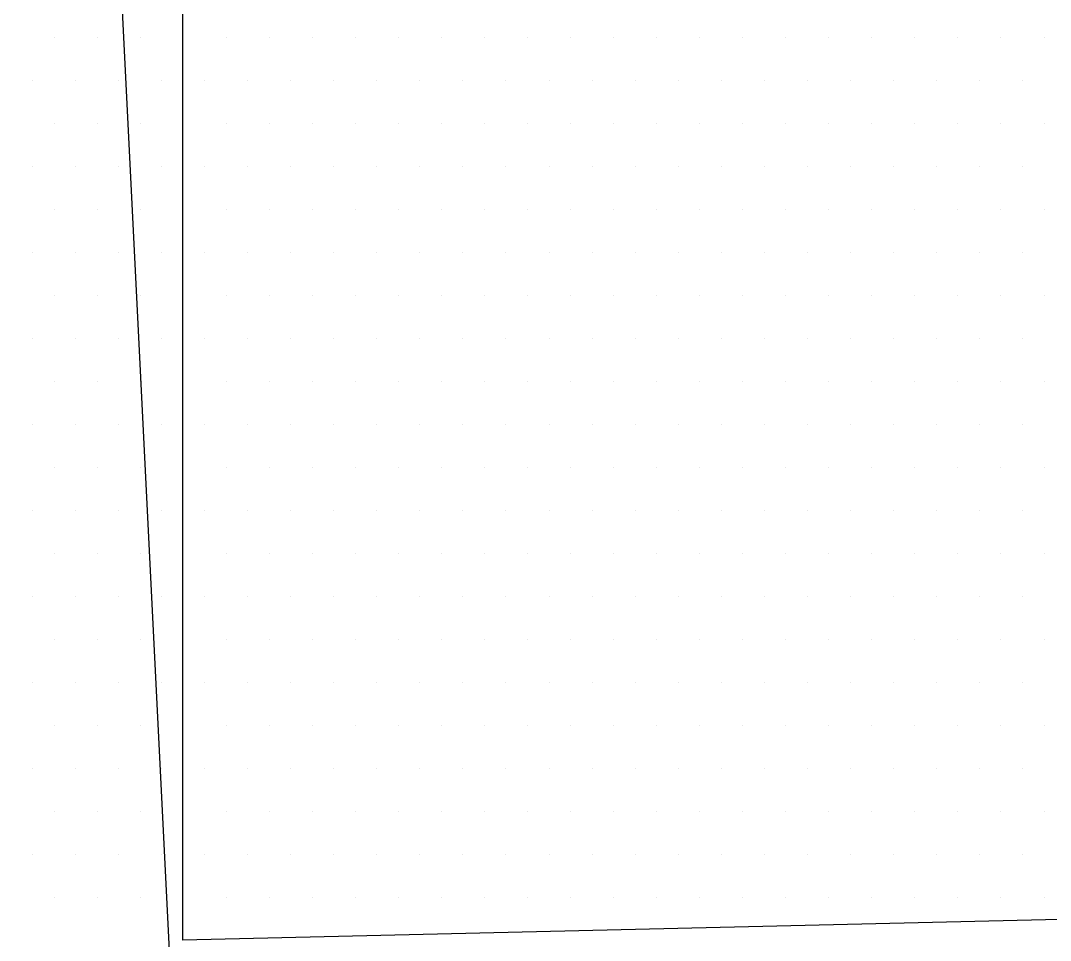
# Model space of a CAD drawing. Header units: millimetres. Extents: x 43168.9 to 43194.6, y -25545.1 to -25543.4.
# Drawn here: x 43171.5096 to 43171.6008, y -25544.7262 to -25544.6447 of the extents above; entities that cross this region are included whole.
import ezdxf

# ---------------------------------------------------------------- set-up
doc = ezdxf.new("R2010")
doc.units = ezdxf.units.MM
doc.header["$LTSCALE"] = 200
doc.linetypes.add('DASHDOT', pattern=[1, 0.5, -0.25, 0, -0.25])
doc.layers.add('cim_sgh', color=7, linetype='Continuous', true_color=0x248f00)
doc.layers.add('vaziyet-01_sgh', color=33, linetype='Continuous')
doc.layers.add('yapi-yaklasma_sgh', color=41, linetype='DASHDOT')

msp = doc.modelspace()

# ---------------------------------------------------------------- linework, layer by layer
at = {"layer": 'cim_sgh'}
for p, q in [((43171.51259, -25544.64616), (43171.51259, -25544.64616)), ((43171.5164, -25544.64616), (43171.5164, -25544.64616)), ((43171.52021, -25544.64616), (43171.52021, -25544.64616)), ((43171.52402, -25544.64616), (43171.52402, -25544.64616)), ((43171.52783, -25544.64616), (43171.52783, -25544.64616)), ((43171.53164, -25544.64616), (43171.53164, -25544.64616)), ((43171.53545, -25544.64616), (43171.53545, -25544.64616)), ((43171.53926, -25544.64616), (43171.53926, -25544.64616)), ((43171.54307, -25544.64616), (43171.54307, -25544.64616)), ((43171.54688, -25544.64616), (43171.54688, -25544.64616)), ((43171.55069, -25544.64616), (43171.55069, -25544.64616)), ((43171.5545, -25544.64616), (43171.5545, -25544.64616)), ((43171.55831, -25544.64616), (43171.55831, -25544.64616)), ((43171.56212, -25544.64616), (43171.56212, -25544.64616)), ((43171.56593, -25544.64616), (43171.56593, -25544.64616)), ((43171.56974, -25544.64616), (43171.56974, -25544.64616)), ((43171.57355, -25544.64616), (43171.57355, -25544.64616)), ((43171.57736, -25544.64616), (43171.57736, -25544.64616)), ((43171.58117, -25544.64616), (43171.58117, -25544.64616)), ((43171.58498, -25544.64616), (43171.58498, -25544.64616)), ((43171.58879, -25544.64616), (43171.58879, -25544.64616)), ((43171.5926, -25544.64616), (43171.5926, -25544.64616)), ((43171.59641, -25544.64616), (43171.59641, -25544.64616)), ((43171.60022, -25544.64616), (43171.60022, -25544.64616)), ((43171.510685, -25544.64997), (43171.510685, -25544.64997)), ((43171.514495, -25544.64997), (43171.514495, -25544.64997)), ((43171.518305, -25544.64997), (43171.518305, -25544.64997)), ((43171.522115, -25544.64997), (43171.522115, -25544.64997)), ((43171.525925, -25544.64997), (43171.525925, -25544.64997)), ((43171.529735, -25544.64997), (43171.529735, -25544.64997)), ((43171.533545, -25544.64997), (43171.533545, -25544.64997)), ((43171.537355, -25544.64997), (43171.537355, -25544.64997)), ((43171.541165, -25544.64997), (43171.541165, -25544.64997)), ((43171.544975, -25544.64997), (43171.544975, -25544.64997)), ((43171.548785, -25544.64997), (43171.548785, -25544.64997)), ((43171.552595, -25544.64997), (43171.552595, -25544.64997)), ((43171.556405, -25544.64997), (43171.556405, -25544.64997)), ((43171.560215, -25544.64997), (43171.560215, -25544.64997)), ((43171.564025, -25544.64997), (43171.564025, -25544.64997)), ((43171.567835, -25544.64997), (43171.567835, -25544.64997)), ((43171.571645, -25544.64997), (43171.571645, -25544.64997)), ((43171.575455, -25544.64997), (43171.575455, -25544.64997)), ((43171.579265, -25544.64997), (43171.579265, -25544.64997)), ((43171.583075, -25544.64997), (43171.583075, -25544.64997)), ((43171.586885, -25544.64997), (43171.586885, -25544.64997)), ((43171.590695, -25544.64997), (43171.590695, -25544.64997)), ((43171.594505, -25544.64997), (43171.594505, -25544.64997)), ((43171.598315, -25544.64997), (43171.598315, -25544.64997)), ((43171.51259, -25544.65378), (43171.51259, -25544.65378)), ((43171.5164, -25544.65378), (43171.5164, -25544.65378)), ((43171.52021, -25544.65378), (43171.52021, -25544.65378)), ((43171.52402, -25544.65378), (43171.52402, -25544.65378)), ((43171.52783, -25544.65378), (43171.52783, -25544.65378)), ((43171.53164, -25544.65378), (43171.53164, -25544.65378)), ((43171.53545, -25544.65378), (43171.53545, -25544.65378)), ((43171.53926, -25544.65378), (43171.53926, -25544.65378)), ((43171.54307, -25544.65378), (43171.54307, -25544.65378)), ((43171.54688, -25544.65378), (43171.54688, -25544.65378)), ((43171.55069, -25544.65378), (43171.55069, -25544.65378)), ((43171.5545, -25544.65378), (43171.5545, -25544.65378)), ((43171.55831, -25544.65378), (43171.55831, -25544.65378)), ((43171.56212, -25544.65378), (43171.56212, -25544.65378)), ((43171.56593, -25544.65378), (43171.56593, -25544.65378)), ((43171.56974, -25544.65378), (43171.56974, -25544.65378)), ((43171.57355, -25544.65378), (43171.57355, -25544.65378)), ((43171.57736, -25544.65378), (43171.57736, -25544.65378)), ((43171.58117, -25544.65378), (43171.58117, -25544.65378)), ((43171.58498, -25544.65378), (43171.58498, -25544.65378)), ((43171.58879, -25544.65378), (43171.58879, -25544.65378)), ((43171.5926, -25544.65378), (43171.5926, -25544.65378)), ((43171.59641, -25544.65378), (43171.59641, -25544.65378)), ((43171.60022, -25544.65378), (43171.60022, -25544.65378)), ((43171.510685, -25544.65759), (43171.510685, -25544.65759)), ((43171.514495, -25544.65759), (43171.514495, -25544.65759)), ((43171.518305, -25544.65759), (43171.518305, -25544.65759)), ((43171.522115, -25544.65759), (43171.522115, -25544.65759)), ((43171.525925, -25544.65759), (43171.525925, -25544.65759)), ((43171.529735, -25544.65759), (43171.529735, -25544.65759)), ((43171.533545, -25544.65759), (43171.533545, -25544.65759)), ((43171.537355, -25544.65759), (43171.537355, -25544.65759)), ((43171.541165, -25544.65759), (43171.541165, -25544.65759)), ((43171.544975, -25544.65759), (43171.544975, -25544.65759)), ((43171.548785, -25544.65759), (43171.548785, -25544.65759)), ((43171.552595, -25544.65759), (43171.552595, -25544.65759)), ((43171.556405, -25544.65759), (43171.556405, -25544.65759)), ((43171.560215, -25544.65759), (43171.560215, -25544.65759)), ((43171.564025, -25544.65759), (43171.564025, -25544.65759)), ((43171.567835, -25544.65759), (43171.567835, -25544.65759)), ((43171.571645, -25544.65759), (43171.571645, -25544.65759)), ((43171.575455, -25544.65759), (43171.575455, -25544.65759)), ((43171.579265, -25544.65759), (43171.579265, -25544.65759)), ((43171.583075, -25544.65759), (43171.583075, -25544.65759)), ((43171.586885, -25544.65759), (43171.586885, -25544.65759)), ((43171.590695, -25544.65759), (43171.590695, -25544.65759)), ((43171.594505, -25544.65759), (43171.594505, -25544.65759)), ((43171.598315, -25544.65759), (43171.598315, -25544.65759)), ((43171.51259, -25544.6614), (43171.51259, -25544.6614)), ((43171.5164, -25544.6614), (43171.5164, -25544.6614)), ((43171.52021, -25544.6614), (43171.52021, -25544.6614)), ((43171.52402, -25544.6614), (43171.52402, -25544.6614)), ((43171.52783, -25544.6614), (43171.52783, -25544.6614)), ((43171.53164, -25544.6614), (43171.53164, -25544.6614)), ((43171.53545, -25544.6614), (43171.53545, -25544.6614)), ((43171.53926, -25544.6614), (43171.53926, -25544.6614)), ((43171.54307, -25544.6614), (43171.54307, -25544.6614)), ((43171.54688, -25544.6614), (43171.54688, -25544.6614)), ((43171.55069, -25544.6614), (43171.55069, -25544.6614)), ((43171.5545, -25544.6614), (43171.5545, -25544.6614)), ((43171.55831, -25544.6614), (43171.55831, -25544.6614)), ((43171.56212, -25544.6614), (43171.56212, -25544.6614)), ((43171.56593, -25544.6614), (43171.56593, -25544.6614)), ((43171.56974, -25544.6614), (43171.56974, -25544.6614)), ((43171.57355, -25544.6614), (43171.57355, -25544.6614)), ((43171.57736, -25544.6614), (43171.57736, -25544.6614)), ((43171.58117, -25544.6614), (43171.58117, -25544.6614)), ((43171.58498, -25544.6614), (43171.58498, -25544.6614)), ((43171.58879, -25544.6614), (43171.58879, -25544.6614)), ((43171.5926, -25544.6614), (43171.5926, -25544.6614)), ((43171.59641, -25544.6614), (43171.59641, -25544.6614)), ((43171.60022, -25544.6614), (43171.60022, -25544.6614)), ((43171.510685, -25544.66521), (43171.510685, -25544.66521)), ((43171.514495, -25544.66521), (43171.514495, -25544.66521)), ((43171.518305, -25544.66521), (43171.518305, -25544.66521)), ((43171.522115, -25544.66521), (43171.522115, -25544.66521)), ((43171.525925, -25544.66521), (43171.525925, -25544.66521)), ((43171.529735, -25544.66521), (43171.529735, -25544.66521)), ((43171.533545, -25544.66521), (43171.533545, -25544.66521)), ((43171.537355, -25544.66521), (43171.537355, -25544.66521)), ((43171.541165, -25544.66521), (43171.541165, -25544.66521)), ((43171.544975, -25544.66521), (43171.544975, -25544.66521)), ((43171.548785, -25544.66521), (43171.548785, -25544.66521)), ((43171.552595, -25544.66521), (43171.552595, -25544.66521)), ((43171.556405, -25544.66521), (43171.556405, -25544.66521)), ((43171.560215, -25544.66521), (43171.560215, -25544.66521)), ((43171.564025, -25544.66521), (43171.564025, -25544.66521)), ((43171.567835, -25544.66521), (43171.567835, -25544.66521)), ((43171.571645, -25544.66521), (43171.571645, -25544.66521)), ((43171.575455, -25544.66521), (43171.575455, -25544.66521)), ((43171.579265, -25544.66521), (43171.579265, -25544.66521)), ((43171.583075, -25544.66521), (43171.583075, -25544.66521)), ((43171.586885, -25544.66521), (43171.586885, -25544.66521)), ((43171.590695, -25544.66521), (43171.590695, -25544.66521)), ((43171.594505, -25544.66521), (43171.594505, -25544.66521)), ((43171.598315, -25544.66521), (43171.598315, -25544.66521)), ((43171.51259, -25544.66902), (43171.51259, -25544.66902)), ((43171.5164, -25544.66902), (43171.5164, -25544.66902)), ((43171.52021, -25544.66902), (43171.52021, -25544.66902)), ((43171.52402, -25544.66902), (43171.52402, -25544.66902)), ((43171.52783, -25544.66902), (43171.52783, -25544.66902)), ((43171.53164, -25544.66902), (43171.53164, -25544.66902)), ((43171.53545, -25544.66902), (43171.53545, -25544.66902)), ((43171.53926, -25544.66902), (43171.53926, -25544.66902)), ((43171.54307, -25544.66902), (43171.54307, -25544.66902)), ((43171.54688, -25544.66902), (43171.54688, -25544.66902)), ((43171.55069, -25544.66902), (43171.55069, -25544.66902)), ((43171.5545, -25544.66902), (43171.5545, -25544.66902)), ((43171.55831, -25544.66902), (43171.55831, -25544.66902)), ((43171.56212, -25544.66902), (43171.56212, -25544.66902)), ((43171.56593, -25544.66902), (43171.56593, -25544.66902)), ((43171.56974, -25544.66902), (43171.56974, -25544.66902)), ((43171.57355, -25544.66902), (43171.57355, -25544.66902)), ((43171.57736, -25544.66902), (43171.57736, -25544.66902)), ((43171.58117, -25544.66902), (43171.58117, -25544.66902)), ((43171.58498, -25544.66902), (43171.58498, -25544.66902)), ((43171.58879, -25544.66902), (43171.58879, -25544.66902)), ((43171.5926, -25544.66902), (43171.5926, -25544.66902)), ((43171.59641, -25544.66902), (43171.59641, -25544.66902)), ((43171.60022, -25544.66902), (43171.60022, -25544.66902)), ((43171.510685, -25544.67283), (43171.510685, -25544.67283)), ((43171.514495, -25544.67283), (43171.514495, -25544.67283)), ((43171.518305, -25544.67283), (43171.518305, -25544.67283)), ((43171.522115, -25544.67283), (43171.522115, -25544.67283)), ((43171.525925, -25544.67283), (43171.525925, -25544.67283)), ((43171.529735, -25544.67283), (43171.529735, -25544.67283)), ((43171.533545, -25544.67283), (43171.533545, -25544.67283)), ((43171.537355, -25544.67283), (43171.537355, -25544.67283)), ((43171.541165, -25544.67283), (43171.541165, -25544.67283)), ((43171.544975, -25544.67283), (43171.544975, -25544.67283)), ((43171.548785, -25544.67283), (43171.548785, -25544.67283)), ((43171.552595, -25544.67283), (43171.552595, -25544.67283)), ((43171.556405, -25544.67283), (43171.556405, -25544.67283)), ((43171.560215, -25544.67283), (43171.560215, -25544.67283)), ((43171.564025, -25544.67283), (43171.564025, -25544.67283)), ((43171.567835, -25544.67283), (43171.567835, -25544.67283)), ((43171.571645, -25544.67283), (43171.571645, -25544.67283)), ((43171.575455, -25544.67283), (43171.575455, -25544.67283)), ((43171.579265, -25544.67283), (43171.579265, -25544.67283)), ((43171.583075, -25544.67283), (43171.583075, -25544.67283)), ((43171.586885, -25544.67283), (43171.586885, -25544.67283)), ((43171.590695, -25544.67283), (43171.590695, -25544.67283)), ((43171.594505, -25544.67283), (43171.594505, -25544.67283)), ((43171.598315, -25544.67283), (43171.598315, -25544.67283)), ((43171.51259, -25544.67664), (43171.51259, -25544.67664)), ((43171.5164, -25544.67664), (43171.5164, -25544.67664)), ((43171.52021, -25544.67664), (43171.52021, -25544.67664)), ((43171.52402, -25544.67664), (43171.52402, -25544.67664)), ((43171.52783, -25544.67664), (43171.52783, -25544.67664)), ((43171.53164, -25544.67664), (43171.53164, -25544.67664)), ((43171.53545, -25544.67664), (43171.53545, -25544.67664)), ((43171.53926, -25544.67664), (43171.53926, -25544.67664)), ((43171.54307, -25544.67664), (43171.54307, -25544.67664)), ((43171.54688, -25544.67664), (43171.54688, -25544.67664)), ((43171.55069, -25544.67664), (43171.55069, -25544.67664)), ((43171.5545, -25544.67664), (43171.5545, -25544.67664)), ((43171.55831, -25544.67664), (43171.55831, -25544.67664)), ((43171.56212, -25544.67664), (43171.56212, -25544.67664)), ((43171.56593, -25544.67664), (43171.56593, -25544.67664)), ((43171.56974, -25544.67664), (43171.56974, -25544.67664)), ((43171.57355, -25544.67664), (43171.57355, -25544.67664)), ((43171.57736, -25544.67664), (43171.57736, -25544.67664)), ((43171.58117, -25544.67664), (43171.58117, -25544.67664)), ((43171.58498, -25544.67664), (43171.58498, -25544.67664)), ((43171.58879, -25544.67664), (43171.58879, -25544.67664)), ((43171.5926, -25544.67664), (43171.5926, -25544.67664)), ((43171.59641, -25544.67664), (43171.59641, -25544.67664)), ((43171.60022, -25544.67664), (43171.60022, -25544.67664)), ((43171.510685, -25544.68045), (43171.510685, -25544.68045)), ((43171.514495, -25544.68045), (43171.514495, -25544.68045)), ((43171.518305, -25544.68045), (43171.518305, -25544.68045)), ((43171.522115, -25544.68045), (43171.522115, -25544.68045)), ((43171.525925, -25544.68045), (43171.525925, -25544.68045)), ((43171.529735, -25544.68045), (43171.529735, -25544.68045)), ((43171.533545, -25544.68045), (43171.533545, -25544.68045)), ((43171.537355, -25544.68045), (43171.537355, -25544.68045)), ((43171.541165, -25544.68045), (43171.541165, -25544.68045)), ((43171.544975, -25544.68045), (43171.544975, -25544.68045)), ((43171.548785, -25544.68045), (43171.548785, -25544.68045)), ((43171.552595, -25544.68045), (43171.552595, -25544.68045)), ((43171.556405, -25544.68045), (43171.556405, -25544.68045)), ((43171.560215, -25544.68045), (43171.560215, -25544.68045)), ((43171.564025, -25544.68045), (43171.564025, -25544.68045)), ((43171.567835, -25544.68045), (43171.567835, -25544.68045)), ((43171.571645, -25544.68045), (43171.571645, -25544.68045)), ((43171.575455, -25544.68045), (43171.575455, -25544.68045)), ((43171.579265, -25544.68045), (43171.579265, -25544.68045)), ((43171.583075, -25544.68045), (43171.583075, -25544.68045)), ((43171.586885, -25544.68045), (43171.586885, -25544.68045)), ((43171.590695, -25544.68045), (43171.590695, -25544.68045)), ((43171.594505, -25544.68045), (43171.594505, -25544.68045)), ((43171.598315, -25544.68045), (43171.598315, -25544.68045)), ((43171.51259, -25544.68426), (43171.51259, -25544.68426)), ((43171.5164, -25544.68426), (43171.5164, -25544.68426)), ((43171.52021, -25544.68426), (43171.52021, -25544.68426)), ((43171.52402, -25544.68426), (43171.52402, -25544.68426)), ((43171.52783, -25544.68426), (43171.52783, -25544.68426)), ((43171.53164, -25544.68426), (43171.53164, -25544.68426)), ((43171.53545, -25544.68426), (43171.53545, -25544.68426)), ((43171.53926, -25544.68426), (43171.53926, -25544.68426)), ((43171.54307, -25544.68426), (43171.54307, -25544.68426)), ((43171.54688, -25544.68426), (43171.54688, -25544.68426)), ((43171.55069, -25544.68426), (43171.55069, -25544.68426)), ((43171.5545, -25544.68426), (43171.5545, -25544.68426)), ((43171.55831, -25544.68426), (43171.55831, -25544.68426)), ((43171.56212, -25544.68426), (43171.56212, -25544.68426)), ((43171.56593, -25544.68426), (43171.56593, -25544.68426)), ((43171.56974, -25544.68426), (43171.56974, -25544.68426)), ((43171.57355, -25544.68426), (43171.57355, -25544.68426)), ((43171.57736, -25544.68426), (43171.57736, -25544.68426)), ((43171.58117, -25544.68426), (43171.58117, -25544.68426)), ((43171.58498, -25544.68426), (43171.58498, -25544.68426)), ((43171.58879, -25544.68426), (43171.58879, -25544.68426)), ((43171.5926, -25544.68426), (43171.5926, -25544.68426)), ((43171.59641, -25544.68426), (43171.59641, -25544.68426)), ((43171.60022, -25544.68426), (43171.60022, -25544.68426)), ((43171.510685, -25544.68807), (43171.510685, -25544.68807)), ((43171.514495, -25544.68807), (43171.514495, -25544.68807)), ((43171.518305, -25544.68807), (43171.518305, -25544.68807)), ((43171.522115, -25544.68807), (43171.522115, -25544.68807)), ((43171.525925, -25544.68807), (43171.525925, -25544.68807)), ((43171.529735, -25544.68807), (43171.529735, -25544.68807)), ((43171.533545, -25544.68807), (43171.533545, -25544.68807)), ((43171.537355, -25544.68807), (43171.537355, -25544.68807)), ((43171.541165, -25544.68807), (43171.541165, -25544.68807)), ((43171.544975, -25544.68807), (43171.544975, -25544.68807)), ((43171.548785, -25544.68807), (43171.548785, -25544.68807)), ((43171.552595, -25544.68807), (43171.552595, -25544.68807)), ((43171.556405, -25544.68807), (43171.556405, -25544.68807)), ((43171.560215, -25544.68807), (43171.560215, -25544.68807)), ((43171.564025, -25544.68807), (43171.564025, -25544.68807)), ((43171.567835, -25544.68807), (43171.567835, -25544.68807)), ((43171.571645, -25544.68807), (43171.571645, -25544.68807)), ((43171.575455, -25544.68807), (43171.575455, -25544.68807)), ((43171.579265, -25544.68807), (43171.579265, -25544.68807)), ((43171.583075, -25544.68807), (43171.583075, -25544.68807)), ((43171.586885, -25544.68807), (43171.586885, -25544.68807)), ((43171.590695, -25544.68807), (43171.590695, -25544.68807)), ((43171.594505, -25544.68807), (43171.594505, -25544.68807)), ((43171.598315, -25544.68807), (43171.598315, -25544.68807)), ((43171.51259, -25544.69188), (43171.51259, -25544.69188)), ((43171.5164, -25544.69188), (43171.5164, -25544.69188)), ((43171.52021, -25544.69188), (43171.52021, -25544.69188)), ((43171.52402, -25544.69188), (43171.52402, -25544.69188)), ((43171.52783, -25544.69188), (43171.52783, -25544.69188)), ((43171.53164, -25544.69188), (43171.53164, -25544.69188)), ((43171.53545, -25544.69188), (43171.53545, -25544.69188)), ((43171.53926, -25544.69188), (43171.53926, -25544.69188)), ((43171.54307, -25544.69188), (43171.54307, -25544.69188)), ((43171.54688, -25544.69188), (43171.54688, -25544.69188)), ((43171.55069, -25544.69188), (43171.55069, -25544.69188)), ((43171.5545, -25544.69188), (43171.5545, -25544.69188)), ((43171.55831, -25544.69188), (43171.55831, -25544.69188)), ((43171.56212, -25544.69188), (43171.56212, -25544.69188)), ((43171.56593, -25544.69188), (43171.56593, -25544.69188)), ((43171.56974, -25544.69188), (43171.56974, -25544.69188)), ((43171.57355, -25544.69188), (43171.57355, -25544.69188)), ((43171.57736, -25544.69188), (43171.57736, -25544.69188)), ((43171.58117, -25544.69188), (43171.58117, -25544.69188)), ((43171.58498, -25544.69188), (43171.58498, -25544.69188)), ((43171.58879, -25544.69188), (43171.58879, -25544.69188)), ((43171.5926, -25544.69188), (43171.5926, -25544.69188)), ((43171.59641, -25544.69188), (43171.59641, -25544.69188)), ((43171.60022, -25544.69188), (43171.60022, -25544.69188)), ((43171.510685, -25544.69569), (43171.510685, -25544.69569)), ((43171.514495, -25544.69569), (43171.514495, -25544.69569)), ((43171.518305, -25544.69569), (43171.518305, -25544.69569)), ((43171.522115, -25544.69569), (43171.522115, -25544.69569)), ((43171.525925, -25544.69569), (43171.525925, -25544.69569)), ((43171.529735, -25544.69569), (43171.529735, -25544.69569)), ((43171.533545, -25544.69569), (43171.533545, -25544.69569)), ((43171.537355, -25544.69569), (43171.537355, -25544.69569)), ((43171.541165, -25544.69569), (43171.541165, -25544.69569)), ((43171.544975, -25544.69569), (43171.544975, -25544.69569)), ((43171.548785, -25544.69569), (43171.548785, -25544.69569)), ((43171.552595, -25544.69569), (43171.552595, -25544.69569)), ((43171.556405, -25544.69569), (43171.556405, -25544.69569)), ((43171.560215, -25544.69569), (43171.560215, -25544.69569)), ((43171.564025, -25544.69569), (43171.564025, -25544.69569)), ((43171.567835, -25544.69569), (43171.567835, -25544.69569)), ((43171.571645, -25544.69569), (43171.571645, -25544.69569)), ((43171.575455, -25544.69569), (43171.575455, -25544.69569)), ((43171.579265, -25544.69569), (43171.579265, -25544.69569)), ((43171.583075, -25544.69569), (43171.583075, -25544.69569)), ((43171.586885, -25544.69569), (43171.586885, -25544.69569)), ((43171.590695, -25544.69569), (43171.590695, -25544.69569)), ((43171.594505, -25544.69569), (43171.594505, -25544.69569)), ((43171.598315, -25544.69569), (43171.598315, -25544.69569)), ((43171.51259, -25544.6995), (43171.51259, -25544.6995)), ((43171.5164, -25544.6995), (43171.5164, -25544.6995)), ((43171.52021, -25544.6995), (43171.52021, -25544.6995)), ((43171.52402, -25544.6995), (43171.52402, -25544.6995)), ((43171.52783, -25544.6995), (43171.52783, -25544.6995)), ((43171.53164, -25544.6995), (43171.53164, -25544.6995)), ((43171.53545, -25544.6995), (43171.53545, -25544.6995)), ((43171.53926, -25544.6995), (43171.53926, -25544.6995)), ((43171.54307, -25544.6995), (43171.54307, -25544.6995)), ((43171.54688, -25544.6995), (43171.54688, -25544.6995)), ((43171.55069, -25544.6995), (43171.55069, -25544.6995)), ((43171.5545, -25544.6995), (43171.5545, -25544.6995)), ((43171.55831, -25544.6995), (43171.55831, -25544.6995)), ((43171.56212, -25544.6995), (43171.56212, -25544.6995)), ((43171.56593, -25544.6995), (43171.56593, -25544.6995)), ((43171.56974, -25544.6995), (43171.56974, -25544.6995)), ((43171.57355, -25544.6995), (43171.57355, -25544.6995)), ((43171.57736, -25544.6995), (43171.57736, -25544.6995)), ((43171.58117, -25544.6995), (43171.58117, -25544.6995)), ((43171.58498, -25544.6995), (43171.58498, -25544.6995)), ((43171.58879, -25544.6995), (43171.58879, -25544.6995)), ((43171.5926, -25544.6995), (43171.5926, -25544.6995)), ((43171.59641, -25544.6995), (43171.59641, -25544.6995)), ((43171.60022, -25544.6995), (43171.60022, -25544.6995)), ((43171.510685, -25544.70331), (43171.510685, -25544.70331)), ((43171.514495, -25544.70331), (43171.514495, -25544.70331)), ((43171.518305, -25544.70331), (43171.518305, -25544.70331)), ((43171.522115, -25544.70331), (43171.522115, -25544.70331)), ((43171.525925, -25544.70331), (43171.525925, -25544.70331)), ((43171.529735, -25544.70331), (43171.529735, -25544.70331)), ((43171.533545, -25544.70331), (43171.533545, -25544.70331)), ((43171.537355, -25544.70331), (43171.537355, -25544.70331)), ((43171.541165, -25544.70331), (43171.541165, -25544.70331)), ((43171.544975, -25544.70331), (43171.544975, -25544.70331)), ((43171.548785, -25544.70331), (43171.548785, -25544.70331)), ((43171.552595, -25544.70331), (43171.552595, -25544.70331)), ((43171.556405, -25544.70331), (43171.556405, -25544.70331)), ((43171.560215, -25544.70331), (43171.560215, -25544.70331)), ((43171.564025, -25544.70331), (43171.564025, -25544.70331)), ((43171.567835, -25544.70331), (43171.567835, -25544.70331)), ((43171.571645, -25544.70331), (43171.571645, -25544.70331)), ((43171.575455, -25544.70331), (43171.575455, -25544.70331)), ((43171.579265, -25544.70331), (43171.579265, -25544.70331)), ((43171.583075, -25544.70331), (43171.583075, -25544.70331)), ((43171.586885, -25544.70331), (43171.586885, -25544.70331)), ((43171.590695, -25544.70331), (43171.590695, -25544.70331)), ((43171.594505, -25544.70331), (43171.594505, -25544.70331)), ((43171.598315, -25544.70331), (43171.598315, -25544.70331)), ((43171.51259, -25544.70712), (43171.51259, -25544.70712)), ((43171.5164, -25544.70712), (43171.5164, -25544.70712)), ((43171.52021, -25544.70712), (43171.52021, -25544.70712)), ((43171.52402, -25544.70712), (43171.52402, -25544.70712)), ((43171.52783, -25544.70712), (43171.52783, -25544.70712)), ((43171.53164, -25544.70712), (43171.53164, -25544.70712)), ((43171.53545, -25544.70712), (43171.53545, -25544.70712)), ((43171.53926, -25544.70712), (43171.53926, -25544.70712)), ((43171.54307, -25544.70712), (43171.54307, -25544.70712)), ((43171.54688, -25544.70712), (43171.54688, -25544.70712)), ((43171.55069, -25544.70712), (43171.55069, -25544.70712)), ((43171.5545, -25544.70712), (43171.5545, -25544.70712)), ((43171.55831, -25544.70712), (43171.55831, -25544.70712)), ((43171.56212, -25544.70712), (43171.56212, -25544.70712)), ((43171.56593, -25544.70712), (43171.56593, -25544.70712)), ((43171.56974, -25544.70712), (43171.56974, -25544.70712)), ((43171.57355, -25544.70712), (43171.57355, -25544.70712)), ((43171.57736, -25544.70712), (43171.57736, -25544.70712)), ((43171.58117, -25544.70712), (43171.58117, -25544.70712)), ((43171.58498, -25544.70712), (43171.58498, -25544.70712)), ((43171.58879, -25544.70712), (43171.58879, -25544.70712)), ((43171.5926, -25544.70712), (43171.5926, -25544.70712)), ((43171.59641, -25544.70712), (43171.59641, -25544.70712)), ((43171.60022, -25544.70712), (43171.60022, -25544.70712)), ((43171.510685, -25544.71093), (43171.510685, -25544.71093)), ((43171.514495, -25544.71093), (43171.514495, -25544.71093)), ((43171.518305, -25544.71093), (43171.518305, -25544.71093)), ((43171.522115, -25544.71093), (43171.522115, -25544.71093)), ((43171.525925, -25544.71093), (43171.525925, -25544.71093)), ((43171.529735, -25544.71093), (43171.529735, -25544.71093)), ((43171.533545, -25544.71093), (43171.533545, -25544.71093)), ((43171.537355, -25544.71093), (43171.537355, -25544.71093)), ((43171.541165, -25544.71093), (43171.541165, -25544.71093)), ((43171.544975, -25544.71093), (43171.544975, -25544.71093)), ((43171.548785, -25544.71093), (43171.548785, -25544.71093)), ((43171.552595, -25544.71093), (43171.552595, -25544.71093)), ((43171.556405, -25544.71093), (43171.556405, -25544.71093)), ((43171.560215, -25544.71093), (43171.560215, -25544.71093)), ((43171.564025, -25544.71093), (43171.564025, -25544.71093)), ((43171.567835, -25544.71093), (43171.567835, -25544.71093)), ((43171.571645, -25544.71093), (43171.571645, -25544.71093)), ((43171.575455, -25544.71093), (43171.575455, -25544.71093)), ((43171.579265, -25544.71093), (43171.579265, -25544.71093)), ((43171.583075, -25544.71093), (43171.583075, -25544.71093)), ((43171.586885, -25544.71093), (43171.586885, -25544.71093)), ((43171.590695, -25544.71093), (43171.590695, -25544.71093)), ((43171.594505, -25544.71093), (43171.594505, -25544.71093)), ((43171.598315, -25544.71093), (43171.598315, -25544.71093)), ((43171.51259, -25544.71474), (43171.51259, -25544.71474)), ((43171.5164, -25544.71474), (43171.5164, -25544.71474)), ((43171.52021, -25544.71474), (43171.52021, -25544.71474)), ((43171.52402, -25544.71474), (43171.52402, -25544.71474)), ((43171.52783, -25544.71474), (43171.52783, -25544.71474)), ((43171.53164, -25544.71474), (43171.53164, -25544.71474)), ((43171.53545, -25544.71474), (43171.53545, -25544.71474)), ((43171.53926, -25544.71474), (43171.53926, -25544.71474)), ((43171.54307, -25544.71474), (43171.54307, -25544.71474)), ((43171.54688, -25544.71474), (43171.54688, -25544.71474)), ((43171.55069, -25544.71474), (43171.55069, -25544.71474)), ((43171.5545, -25544.71474), (43171.5545, -25544.71474)), ((43171.55831, -25544.71474), (43171.55831, -25544.71474)), ((43171.56212, -25544.71474), (43171.56212, -25544.71474)), ((43171.56593, -25544.71474), (43171.56593, -25544.71474)), ((43171.56974, -25544.71474), (43171.56974, -25544.71474)), ((43171.57355, -25544.71474), (43171.57355, -25544.71474)), ((43171.57736, -25544.71474), (43171.57736, -25544.71474)), ((43171.58117, -25544.71474), (43171.58117, -25544.71474)), ((43171.58498, -25544.71474), (43171.58498, -25544.71474)), ((43171.58879, -25544.71474), (43171.58879, -25544.71474)), ((43171.5926, -25544.71474), (43171.5926, -25544.71474)), ((43171.59641, -25544.71474), (43171.59641, -25544.71474)), ((43171.60022, -25544.71474), (43171.60022, -25544.71474)), ((43171.510685, -25544.71855), (43171.510685, -25544.71855)), ((43171.514495, -25544.71855), (43171.514495, -25544.71855)), ((43171.518305, -25544.71855), (43171.518305, -25544.71855)), ((43171.522115, -25544.71855), (43171.522115, -25544.71855)), ((43171.525925, -25544.71855), (43171.525925, -25544.71855)), ((43171.529735, -25544.71855), (43171.529735, -25544.71855)), ((43171.533545, -25544.71855), (43171.533545, -25544.71855)), ((43171.537355, -25544.71855), (43171.537355, -25544.71855)), ((43171.541165, -25544.71855), (43171.541165, -25544.71855)), ((43171.544975, -25544.71855), (43171.544975, -25544.71855)), ((43171.548785, -25544.71855), (43171.548785, -25544.71855)), ((43171.552595, -25544.71855), (43171.552595, -25544.71855)), ((43171.556405, -25544.71855), (43171.556405, -25544.71855)), ((43171.560215, -25544.71855), (43171.560215, -25544.71855)), ((43171.564025, -25544.71855), (43171.564025, -25544.71855)), ((43171.567835, -25544.71855), (43171.567835, -25544.71855)), ((43171.571645, -25544.71855), (43171.571645, -25544.71855)), ((43171.575455, -25544.71855), (43171.575455, -25544.71855)), ((43171.579265, -25544.71855), (43171.579265, -25544.71855)), ((43171.583075, -25544.71855), (43171.583075, -25544.71855)), ((43171.586885, -25544.71855), (43171.586885, -25544.71855)), ((43171.590695, -25544.71855), (43171.590695, -25544.71855)), ((43171.594505, -25544.71855), (43171.594505, -25544.71855)), ((43171.598315, -25544.71855), (43171.598315, -25544.71855)), ((43171.51259, -25544.72236), (43171.51259, -25544.72236)), ((43171.5164, -25544.72236), (43171.5164, -25544.72236)), ((43171.52021, -25544.72236), (43171.52021, -25544.72236)), ((43171.52402, -25544.72236), (43171.52402, -25544.72236)), ((43171.52783, -25544.72236), (43171.52783, -25544.72236)), ((43171.53164, -25544.72236), (43171.53164, -25544.72236)), ((43171.53545, -25544.72236), (43171.53545, -25544.72236)), ((43171.53926, -25544.72236), (43171.53926, -25544.72236)), ((43171.54307, -25544.72236), (43171.54307, -25544.72236)), ((43171.54688, -25544.72236), (43171.54688, -25544.72236)), ((43171.55069, -25544.72236), (43171.55069, -25544.72236)), ((43171.5545, -25544.72236), (43171.5545, -25544.72236)), ((43171.55831, -25544.72236), (43171.55831, -25544.72236)), ((43171.56212, -25544.72236), (43171.56212, -25544.72236)), ((43171.56593, -25544.72236), (43171.56593, -25544.72236)), ((43171.56974, -25544.72236), (43171.56974, -25544.72236)), ((43171.57355, -25544.72236), (43171.57355, -25544.72236)), ((43171.57736, -25544.72236), (43171.57736, -25544.72236)), ((43171.58117, -25544.72236), (43171.58117, -25544.72236)), ((43171.58498, -25544.72236), (43171.58498, -25544.72236)), ((43171.58879, -25544.72236), (43171.58879, -25544.72236)), ((43171.5926, -25544.72236), (43171.5926, -25544.72236)), ((43171.59641, -25544.72236), (43171.59641, -25544.72236)), ((43171.60022, -25544.72236), (43171.60022, -25544.72236))]:
    msp.add_line(p, q, dxfattribs=at)
at = {"layer": 'vaziyet-01_sgh'}
msp.add_line((43171.478378, -25543.837919), (43171.525726, -25544.78612), dxfattribs=at)
at = {"layer": 'yapi-yaklasma_sgh'}
for p, q in [((43171.524, -25544.726145), (43171.524, -25543.79832)), ((43171.524, -25544.726145), (43171.524, -25543.79832)), ((43172.200125, -25544.710049), (43171.524, -25544.726145)), ((43172.200125, -25544.710049), (43171.524, -25544.726145))]:
    msp.add_line(p, q, dxfattribs=at)

doc.saveas('drawing.dxf')
